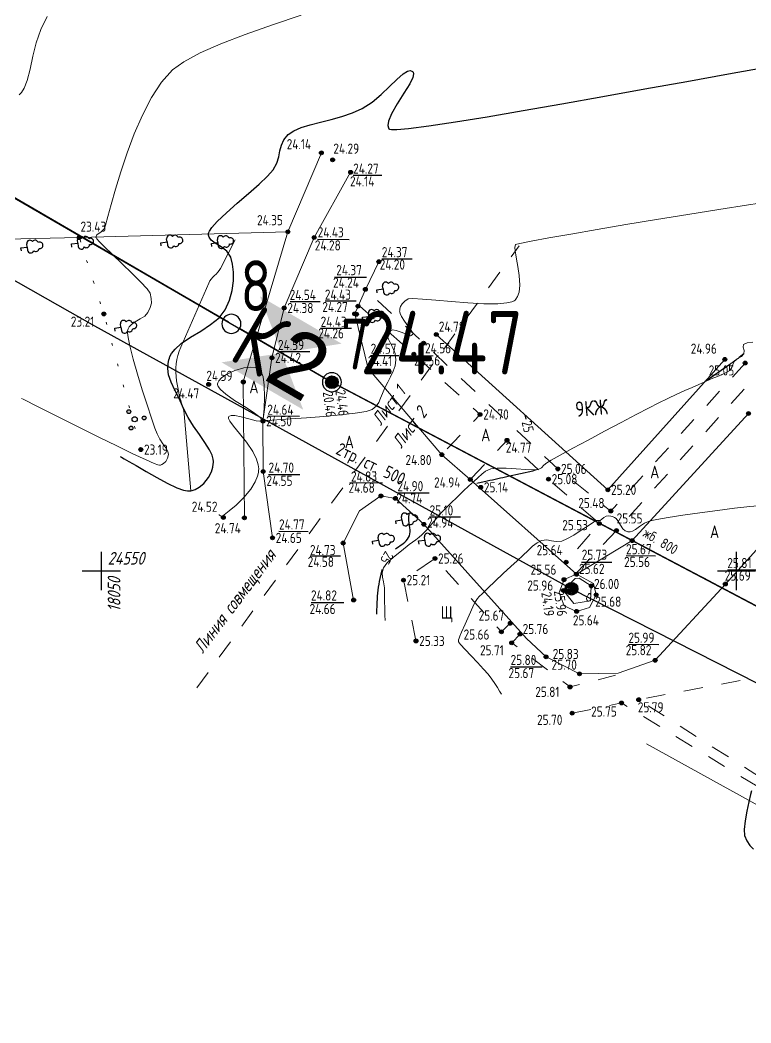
# Model space of a CAD drawing. Header units: metres. Extents: x -149473 to 83396, y -14167 to 104709.
# Drawn here: x -4734.26 to -4705.49, y 42575.93 to 42615.42 of the extents above; entities that cross this region are included whole.
import ezdxf
from ezdxf.enums import TextEntityAlignment as Align

# ---------------------------------------------------------------- set-up
doc = ezdxf.new("R2010")
doc.units = ezdxf.units.M
for name, pattern in [('g5_01_5x1_5', [1.5, 0.75, -0.75]), ('g5_366', [0.85, 0.1, -0.75]), ('осеваяX2', [4, 2.5, -0.5, 0.5, -0.5])]:
    doc.linetypes.add(name, pattern=pattern)
for name, color, linetype, transparency in [('02_Сетка', 7, 'Continuous', 0.6), ('03_Здания и строения', 7, 'Continuous', 0.6), ('06_Инженерно-технические сооружения', 7, 'Continuous', 0.6), ('10_Границы покрытий и угодий', 7, 'Continuous', 0.6), ('12_Рельеф', 7, 'Continuous', 0.6), ('13_Растительность', 7, 'Continuous', 0.6), ('14_Ограждения', 7, 'Continuous', 0.6), ('19_Горизонтали', 7, 'Continuous', 0.6), ('30_Канализация', 7, 'Continuous', 0.6), ('32_Теплосеть', 7, 'Continuous', 0.6), ('33_Газопровод', 7, 'Continuous', 0.6), ('37_Кабель низкого напряжения', 7, 'Continuous', 0.6), ('44_Крышки колодцев', 7, 'Continuous', 0.6), ('45_Номера колодцев', 7, 'Continuous', 0.6), ('61_Отметки высоты поверхности', 7, 'Continuous', 0.6)]:
    doc.layers.add(name, color=color, linetype=linetype, transparency=transparency)
for name, color, linetype in [('rastr', 7, 'Continuous'), ('Viewport2ForCustomObjects_0', 7, 'Continuous'), ('Сетка', 7, 'Continuous')]:
    doc.layers.add(name, color=color, linetype=linetype)
for name, color, linetype, lineweight in [('Сети_Горизонтали.Вспомогательные', 1, 'Continuous', 9), ('Сети_Горизонтали.Основные', 1, 'Continuous', 30), ('Сети_К2', 40, 'Continuous', 30), ('Сети_К2.Метки', 40, 'Continuous', 30), ('Сети_Трасса', 1, 'осеваяX2', 30)]:
    doc.layers.add(name, color=color, linetype=linetype, lineweight=lineweight)
doc.styles.add('CustomTextStyle120', font='GOST_0.TTF', dxfattribs={"height": 4})
doc.styles.add('CustomTextStyle122', font='GOST_0.TTF', dxfattribs={"height": 4})
doc.styles.add('CustomTextStyle136', font='GOST_0.TTF', dxfattribs={"height": 5})
doc.styles.add('CustomTextStyle137', font='arial.ttf', dxfattribs={"height": 5})
doc.styles.add('LIKE11', font='GOST_0.TTF')
doc.styles.add('LIKE14', font='GOST_0.TTF')
doc.styles.add('LIKE17', font='GOST_0.TTF')
doc.styles.add('LIKE32', font='GOST_0.TTF')
doc.styles.add('LIKE36', font='GOST_0.TTF')
doc.styles.add('Line_GUGK', font='GOST_0.TTF')
doc.styles.get("Standard").update_dxf_attribs({"font": 'GOST_0.TTF'})
doc.linetypes.add('g5_085a', pattern='A,0.001,[19,GUGK_2005.shx,S=1,R=180,X=0,Y=0],0.5,[18,GUGK_2005.shx,S=6,R=180,X=0,Y=0],0.5', length=1.001)
doc.linetypes.add('g5_119_3', pattern='A,4,-1,[31,GUGK_2005.shx,S=0.1,R=0,X=0,Y=0],4,[31,GUGK_2005.shx,S=0.1,R=180,X=0,Y=0],-1', length=10)
doc.linetypes.add('g5_121_g', pattern='A,4,-0.4,["Г",Line_GUGK,S=1,R=0,X=0,Y=-0.5],-1.2,12', length=17.6)
doc.linetypes.add('g5_122_kl', pattern='A,1,-1,1.5,-0.4,["Кл",Line_GUGK,S=1,R=0,X=0,Y=-0.5],-2.4,1.5,-1,4,-1,4,-1,3', length=21.8)
doc.linetypes.add('g5_122_t', pattern='A,1,-1,1.5,-0.4,["Т",Line_GUGK,S=1,R=0,X=0,Y=-0.5],-1.5,1.5,-1,4,-1,4,-1,3', length=20.9)
doc.linetypes.add('g5_474_1a', pattern='A,1,-0.25,[28,GUGK_2005.shx,S=1,R=0,X=0,Y=0],-0.25,1', length=2.5)

# ---------------------------------------------------------------- blocks, each defined once
blk = doc.blocks.new('g5_388_1')
at = {"color": 0}
blk.add_lwpolyline([(0, 0.497), (0.257, 0.497, 0.798042), (0.365, 0.973, 0.636328), (0.231, 1.405, 0.533064), (0, 1.75, 0.533064), (-0.231, 1.405, 0.636328), (-0.365, 0.973, 0.798042), (-0.257, 0.497)], format="xyb", dxfattribs=at)
for points in [[(0, 0.497), (-0.257, 0.497)], [(0.25, 0), (0, 0), (0, 0.497)]]:
    blk.add_lwpolyline(points, dxfattribs=at)
blk = doc.blocks.new('g5_117t')
h = blk.add_hatch(color=255)
h.paths.add_polyline_path([(-0.038, -0.038), (-0.461, -0.038, 0.367426), (-0.038, -0.461)])
h.paths.add_polyline_path([(0.037, -0.461, 0.367426), (0.461, -0.038), (0.037, -0.038)])
h.paths.add_polyline_path([(0.461, 0.037, 0.921954), (-0.461, 0.037)])
at = {"color": 0}
for points in [[(-0.5, 0), (0.5, 0)], [(0, -0.5), (0, 0)]]:
    blk.add_lwpolyline(points, dxfattribs=at)
blk.add_circle((0, 0), 0.5, dxfattribs=at)
blk = doc.blocks.new('g5_395_1')
h = blk.add_hatch(color=0)
h.paths.add_polyline_path([(-0.15, 0.75, 1), (0.15, 0.75, 1)])
h.paths.add_polyline_path([(-0.5, -0.375, 1), (-0.8, -0.375, 1)])
h.paths.add_polyline_path([(0.8, -0.375, 1), (0.5, -0.375, 1)])
at = {"color": 0}
for centre, radius in [((0, 0.75), 0.15), ((0, 0), 0.2), ((-0.65, -0.375), 0.15), ((0.65, -0.375), 0.15)]:
    blk.add_circle(centre, radius, dxfattribs=at)
blk = doc.blocks.new('g5_012')
at = {"color": 92}
for points in [[(0, -1.5), (0, 1.5)], [(-1.5, 0), (1.5, 0)]]:
    blk.add_lwpolyline(points, dxfattribs=at)
blk = doc.blocks.new('g5_330')
blk.add_hatch(color=0).paths.add_polyline_path([(0.15, 0, 1), (-0.15, 0, 1)])
at = {"color": 0}
blk.add_circle((0, 0), 0.15, dxfattribs=at)
blk = doc.blocks.new('g5_117kl')
h = blk.add_hatch(color=255)
h.paths.add_polyline_path([(0.418, 0.198, 0.633652), (-0.418, 0.198)])
h.paths.add_polyline_path([(-0.446, 0.122, 0.067116), (-0.463, 0, 0.067116), (-0.446, -0.122), (0.446, -0.122, 0.067116), (0.463, 0, 0.067116), (0.446, 0.122)])
h.paths.add_polyline_path([(-0.418, -0.198, 0.633652), (0.418, -0.198)])
at = {"color": 0}
for p, q in [((-0.474, 0.16), (0.474, 0.16)), ((-0.474, -0.16), (0.474, -0.16))]:
    blk.add_line(p, q, dxfattribs=at)
blk.add_circle((0, 0), 0.5, dxfattribs=at)
blk = doc.blocks.new('CustomObjectsInViewport2_0')
at = {"layer": 'Сети_Горизонтали.Вспомогательные', "color": 42, "flags": 128}
for points, elevation in [([(2635.553, 1593.748), (2635.734, 1593.939), (2635.96, 1594.298), (2636.195, 1594.895), (2636.426, 1595.789), (2636.641, 1596.796), (2636.898, 1597.858), (2637.256, 1598.917), (2637.774, 1599.918)], 23), ([(2635.744, 1569.848), (2635.876, 1569.784), (2636.185, 1569.632), (2636.744, 1569.355), (2637.642, 1568.906), (2638.946, 1568.253), (2640.372, 1567.539), (2641.832, 1566.811), (2643.241, 1566.116), (2644.511, 1565.501), (2645.557, 1565.01), (2646.174, 1564.74), (2646.48, 1564.623), (2646.598, 1564.593), (2646.63, 1564.592), (2646.684, 1564.607), (2646.788, 1564.648), (2646.931, 1564.736), (2647.093, 1564.896), (2647.238, 1565.148), (2647.306, 1565.435), (2647.256, 1565.684), (2647.096, 1565.96), (2646.871, 1566.273), (2646.629, 1566.635), (2646.413, 1567.055), (2646.245, 1567.51), (2645.971, 1568.306), (2645.626, 1569.345), (2645.248, 1570.531), (2644.871, 1571.766), (2644.533, 1572.952), (2644.268, 1573.992), (2644.133, 1574.654), (2644.09, 1575.017), (2644.092, 1575.185), (2644.104, 1575.244), (2644.135, 1575.332), (2644.22, 1575.489), (2644.392, 1575.686), (2644.681, 1575.896), (2645.079, 1576.115), (2645.445, 1576.338), (2645.701, 1576.622), (2645.877, 1577.011), (2645.966, 1577.368), (2645.963, 1577.73), (2645.864, 1578.131), (2645.624, 1578.475), (2645.114, 1579.024), (2644.428, 1579.707), (2643.659, 1580.448), (2642.899, 1581.177), (2642.241, 1581.819), (2641.851, 1582.221), (2641.669, 1582.433), (2641.612, 1582.524), (2641.605, 1582.552), (2641.611, 1582.607), (2641.652, 1582.7), (2641.772, 1582.812), (2641.991, 1582.952), (2642.261, 1583.205), (2642.363, 1583.502), (2642.545, 1584.168), (2642.805, 1585.136), (2643.143, 1586.338), (2643.559, 1587.709), (2644.051, 1589.181), (2644.618, 1590.688), (2645.261, 1592.163), (2645.977, 1593.539), (2646.766, 1594.749), (2647.628, 1595.726), (2648.513, 1596.368), (2649.809, 1597.056), (2651.448, 1597.777), (2653.364, 1598.521), (2655.492, 1599.276), (2657.764, 1600.031)], 23.5), ([(2651.277, 1560.69), (2651.292, 1560.681), (2651.335, 1560.651), (2651.416, 1560.599), (2651.522, 1560.571), (2651.697, 1560.687), (2652.101, 1560.995), (2652.643, 1561.461), (2653.235, 1562.047), (2653.786, 1562.718), (2654.137, 1563.291), (2654.319, 1563.731), (2654.39, 1564.024), (2654.409, 1564.169), (2654.414, 1564.316), (2654.386, 1564.613), (2654.255, 1565.067), (2653.955, 1565.674), (2653.452, 1566.411), (2652.906, 1567.09), (2652.422, 1567.675), (2652.151, 1568.052), (2652.051, 1568.269), (2652.046, 1568.378), (2652.064, 1568.422), (2652.109, 1568.469), (2652.244, 1568.523), (2652.538, 1568.521), (2653.045, 1568.411), (2653.732, 1568.209), (2654.215, 1568.09), (2654.478, 1568.074), (2654.586, 1568.116), (2654.615, 1568.157), (2654.62, 1568.195), (2654.577, 1568.287), (2654.395, 1568.466), (2653.982, 1568.766), (2653.287, 1569.211), (2652.522, 1569.696), (2651.822, 1570.184), (2651.402, 1570.55), (2651.214, 1570.796), (2651.165, 1570.942), (2651.167, 1571.009), (2651.188, 1571.084), (2651.269, 1571.238), (2651.481, 1571.467), (2651.895, 1571.758), (2652.549, 1572.064), (2653.257, 1572.265), (2653.793, 1572.321), (2654.143, 1572.286), (2654.338, 1572.222), (2654.421, 1572.176), (2654.496, 1572.115), (2654.622, 1571.94), (2654.758, 1571.561), (2654.858, 1570.903), (2654.885, 1569.965), (2654.846, 1569.069), (2654.8, 1568.504), (2654.773, 1568.231), (2654.763, 1568.142), (2654.762, 1568.129), (2654.772, 1568.125), (2654.814, 1568.116), (2654.846, 1568.111), (2655.119, 1568.126), (2655.848, 1568.17), (2656.91, 1568.239), (2658.181, 1568.329), (2659.538, 1568.436), (2660.858, 1568.558), (2662.015, 1568.69), (2662.888, 1568.829), (2663.352, 1568.97), (2663.67, 1569.236), (2663.872, 1569.531), (2664.014, 1569.864), (2664.15, 1570.246), (2664.336, 1570.687), (2664.572, 1571.14), (2664.805, 1571.567), (2665.008, 1571.989), (2665.153, 1572.426), (2665.215, 1572.898), (2665.149, 1573.39), (2664.979, 1573.851), (2664.777, 1574.255), (2664.639, 1574.518), (2664.573, 1574.671), (2664.557, 1574.749), (2664.558, 1574.78), (2664.568, 1574.827), (2664.594, 1574.914), (2664.651, 1575.032), (2664.76, 1575.159), (2664.948, 1575.259), (2665.25, 1575.208), (2665.711, 1575.038), (2666.146, 1574.859), (2666.373, 1574.783), (2666.501, 1574.853), (2666.575, 1574.965), (2666.468, 1575.135), (2666.202, 1575.492), (2665.884, 1575.94), (2665.663, 1576.299), (2665.553, 1576.538), (2665.518, 1576.671), (2665.514, 1576.727), (2665.519, 1576.791), (2665.537, 1576.915), (2665.59, 1577.087), (2665.705, 1577.291), (2665.914, 1577.509), (2666.191, 1577.686), (2666.561, 1577.713), (2667.324, 1577.669), (2668.373, 1577.582), (2669.599, 1577.476), (2670.893, 1577.379), (2672.148, 1577.316), (2673.255, 1577.313), (2673.962, 1577.372), (2674.351, 1577.46), (2674.531, 1577.544), (2674.594, 1577.593), (2674.669, 1577.677), (2674.791, 1577.873), (2674.91, 1578.23), (2674.969, 1578.785), (2674.929, 1579.534), (2674.822, 1580.248), (2674.711, 1580.823), (2674.66, 1581.158), (2674.617, 1581.483), (2674.571, 1581.747), (2674.645, 1581.97), (2674.985, 1582.06), (2675.879, 1582.239), (2677.245, 1582.491), (2678.997, 1582.802), (2681.053, 1583.157), (2683.329, 1583.543), (2685.742, 1583.943), (2688.209, 1584.344), (2690.645, 1584.731), (2692.967, 1585.09), (2695.092, 1585.406)], 24.5), ([(2693.315, 1574.287), (2692.866, 1574.222), (2692.593, 1574.108), (2692.554, 1573.893), (2692.623, 1573.639), (2692.606, 1573.373), (2692.413, 1573.165), (2692.142, 1573.006), (2691.88, 1572.792), (2691.735, 1572.534), (2691.657, 1572.298), (2691.496, 1572.065), (2691.279, 1571.919), (2690.947, 1571.76), (2690.528, 1571.584), (2690.048, 1571.387), (2689.533, 1571.162), (2689.069, 1570.953), (2688.55, 1570.725), (2687.971, 1570.469), (2687.332, 1570.181), (2686.628, 1569.853), (2685.859, 1569.479), (2685.146, 1569.116), (2684.143, 1568.591), (2682.945, 1567.957), (2681.651, 1567.267), (2680.356, 1566.572), (2679.156, 1565.925), (2678.15, 1565.378), (2677.432, 1564.983), (2677.1, 1564.793), (2676.856, 1564.587), (2676.676, 1564.401), (2676.417, 1564.257), (2676.07, 1564.235), (2675.453, 1564.265), (2674.687, 1564.318), (2673.892, 1564.361), (2673.189, 1564.365), (2672.7, 1564.3), (2672.277, 1564.116), (2671.972, 1563.891), (2671.687, 1563.616), (2671.324, 1563.281), (2670.971, 1562.969), (2670.524, 1562.555), (2670.031, 1562.086), (2669.54, 1561.608), (2669.1, 1561.17), (2668.759, 1560.817), (2668.375, 1560.383), (2668.049, 1559.987), (2667.786, 1559.657), (2667.587, 1559.425), (2667.402, 1559.243), (2667.247, 1559.108), (2667.051, 1558.938), (2666.776, 1558.725), (2666.269, 1558.344), (2665.646, 1557.863), (2665.022, 1557.353), (2664.513, 1556.881), (2664.235, 1556.516), (2664.138, 1556.126), (2664.169, 1555.777), (2664.251, 1555.405), (2664.307, 1554.946), (2664.32, 1554.464), (2664.332, 1553.899), (2664.343, 1553.316), (2664.352, 1552.781), (2664.36, 1552.358)], 25), ([(2693.99, 1561.436), (2693.072, 1561.348), (2691.885, 1561.212), (2690.54, 1561.042), (2689.144, 1560.854), (2687.808, 1560.663), (2686.64, 1560.483), (2685.749, 1560.331), (2685.245, 1560.22), (2684.792, 1560.024), (2684.408, 1559.776), (2684.075, 1559.54), (2683.832, 1559.4), (2683.658, 1559.345), (2683.542, 1559.338), (2683.485, 1559.346), (2683.414, 1559.366), (2683.279, 1559.436), (2683.095, 1559.598), (2682.887, 1559.874), (2682.69, 1560.209), (2682.566, 1560.397), (2682.428, 1560.49), (2682.272, 1560.547), (2682.126, 1560.585), (2681.958, 1560.606), (2681.768, 1560.581), (2681.582, 1560.478), (2681.427, 1560.339), (2681.292, 1560.245), (2681.13, 1560.237), (2680.966, 1560.232), (2680.766, 1560.11), (2680.354, 1559.832), (2679.813, 1559.47), (2679.229, 1559.098), (2678.687, 1558.787), (2678.27, 1558.61), (2677.835, 1558.576), (2677.468, 1558.65), (2677.106, 1558.716), (2676.688, 1558.658), (2676.329, 1558.481), (2675.981, 1558.219), (2675.62, 1557.885), (2675.222, 1557.498), (2674.763, 1557.072), (2674.265, 1556.622), (2673.658, 1556.057), (2673.023, 1555.458), (2672.443, 1554.904), (2672, 1554.474), (2671.778, 1554.248), (2671.643, 1554.089), (2671.545, 1553.954), (2671.438, 1553.775), (2671.272, 1553.432), (2670.984, 1552.799), (2670.661, 1552.074), (2670.389, 1551.45), (2670.255, 1551.124), (2670.192, 1550.966), (2670.148, 1550.836), (2670.157, 1550.689), (2670.308, 1550.486), (2670.662, 1550.096), (2671.138, 1549.592), (2671.652, 1549.047), (2672.124, 1548.535), (2672.472, 1548.13), (2672.758, 1547.749), (2673, 1547.398), (2673.205, 1547.081), (2673.381, 1546.804), (2673.532, 1546.572)], 25.5)]:
    blk.add_lwpolyline(points, dxfattribs=dict(at, elevation=elevation))
at = {"layer": 'Сети_Горизонтали.Основные', "color": 40, "flags": 128}
for points, elevation in [([(2643.51, 1565.269), (2643.607, 1565.221), (2643.822, 1565.107), (2644.195, 1564.899), (2644.765, 1564.567), (2645.56, 1564.099), (2646.395, 1563.62), (2647.217, 1563.179), (2647.973, 1562.826), (2648.495, 1562.64), (2648.82, 1562.574), (2648.999, 1562.57), (2649.076, 1562.582), (2649.19, 1562.612), (2649.412, 1562.691), (2649.724, 1562.858), (2650.094, 1563.156), (2650.469, 1563.632), (2650.688, 1564.074), (2650.798, 1564.431), (2650.844, 1564.677), (2650.858, 1564.802), (2650.861, 1564.893), (2650.842, 1565.082), (2650.756, 1565.382), (2650.552, 1565.812), (2650.187, 1566.391), (2649.75, 1567.013), (2649.29, 1567.67), (2648.858, 1568.357), (2648.506, 1569.068), (2648.152, 1569.844), (2647.81, 1570.516), (2647.52, 1571.129), (2647.325, 1571.724), (2647.266, 1572.217), (2647.291, 1572.611), (2647.346, 1572.891), (2647.386, 1573.036), (2647.431, 1573.161), (2647.557, 1573.402), (2647.828, 1573.742), (2648.311, 1574.167), (2649.049, 1574.667), (2649.853, 1575.157), (2650.634, 1575.663), (2651.305, 1576.21), (2651.777, 1576.822), (2652.111, 1577.592), (2652.322, 1578.361), (2652.425, 1579.106), (2652.433, 1579.805), (2652.361, 1580.434), (2652.223, 1580.971), (2651.912, 1581.455), (2651.457, 1581.801), (2650.982, 1582.088), (2650.67, 1582.327), (2650.516, 1582.54), (2650.467, 1582.707), (2650.461, 1582.8), (2650.469, 1582.865), (2650.532, 1583.019), (2650.73, 1583.307), (2651.156, 1583.777), (2651.88, 1584.468), (2652.732, 1585.224), (2653.618, 1585.994), (2654.445, 1586.726), (2655.121, 1587.367), (2655.553, 1587.865), (2655.836, 1588.392), (2655.992, 1588.886), (2656.09, 1589.352), (2656.202, 1589.797), (2656.397, 1590.227), (2656.746, 1590.65), (2657.176, 1590.938), (2657.765, 1591.182), (2658.477, 1591.4), (2659.273, 1591.608), (2660.117, 1591.824), (2660.97, 1592.065), (2661.797, 1592.348), (2662.558, 1592.691), (2663.347, 1593.195), (2664.07, 1593.794), (2664.724, 1594.413), (2665.302, 1594.978), (2665.798, 1595.413), (2666.133, 1595.619), (2666.346, 1595.664), (2666.469, 1595.634), (2666.525, 1595.599), (2666.57, 1595.55), (2666.608, 1595.417), (2666.554, 1595.135), (2666.316, 1594.637), (2665.85, 1593.881), (2665.321, 1593.061), (2664.859, 1592.263), (2664.629, 1591.699), (2664.581, 1591.35), (2664.625, 1591.163), (2664.673, 1591.086), (2664.709, 1591.061), (2664.863, 1591.03), (2665.29, 1591.029), (2666.198, 1591.105), (2667.823, 1591.313), (2669.92, 1591.63), (2672.413, 1592.037), (2675.225, 1592.518), (2678.28, 1593.055), (2681.501, 1593.63), (2684.811, 1594.225), (2688.134, 1594.822), (2691.392, 1595.405), (2694.509, 1595.955)], 24), ([(2693.203, 1538.96), (2693.124, 1538.67), (2692.994, 1538.097), (2692.847, 1537.365), (2692.72, 1536.598), (2692.646, 1535.917), (2692.663, 1535.448), (2692.837, 1535.009), (2693.094, 1534.652), (2693.361, 1534.361)], 26)]:
    blk.add_lwpolyline(points, dxfattribs=dict(at, elevation=elevation))
at = {"layer": 'Сети_К2'}
for p, q in [((2651.614, 1576.106), (2566.438, 1625.576)), ((2659.529, 1571.508), (2652.911, 1575.353)), ((2737.345, 1530.417), (2660.841, 1570.782))]:
    blk.add_line(p, q, dxfattribs=at)
at = {"layer": 'Сети_К2', "linetype": 'Continuous'}
for centre, start, end in [((2652.262, 1575.729), 0, 180), ((2652.262, 1575.729), 180, 0), ((2660.178, 1571.132), 0, 180), ((2660.178, 1571.132), 180, 0)]:
    blk.add_arc(centre, 0.75, start, end, dxfattribs=at)
at = {"layer": 'Сети_К2.Метки', "color": 7, "linetype": 'Continuous', "true_color": 0xffffff}
blk.add_solid([(2654.516, 1577.901, 20.892), (2660.947, 1574.166, 20.892), (2657.924, 1568.96, 20.892), (2651.492, 1572.695, 20.892)], dxfattribs=at)
at = {"layer": 'Сети_Трасса', "ltscale": 5, "flags": 128}
blk.add_lwpolyline([(3045.266, 1304.235), (3024.481, 1321.008), (2949.954, 1381.6), (2816.617, 1488.592), (2738.008, 1530.067), (2660.178, 1571.132), (2652.262, 1575.729), (2565.789, 1625.953)], dxfattribs=at)
at = {"layer": 'Сети_К2.Метки', "linetype": 'Continuous'}
for s, style, p in [('8', 'CustomTextStyle122', (2652.976, 1576.729, 24.15)), ('7', 'CustomTextStyle120', (2660.889, 1572.132, 24.438))]:
    blk.add_text(s, height=4, dxfattribs=dict(at, style=style)).set_placement(p)
for s, style, p in [('К', 'CustomTextStyle136', (2651.895, 1573.04, 20.892)), ('2', 'CustomTextStyle137', (2654.674, 1571.425, 20.892))]:
    blk.add_text(s, height=5, rotation=329.8519, dxfattribs=dict(at, style=style)).set_placement(p)

msp = doc.modelspace()

# ---------------------------------------------------------------- linework, layer by layer
at = {"layer": '03_Здания и строения', "color": 7, "linetype": 'Continuous', "lineweight": 20, "flags": 128}
msp.add_lwpolyline([(-4706.512, 42602.057), (-4711.117, 42596.921), (-4717.873, 42603.039)], dxfattribs=at)
at = {"layer": '06_Инженерно-технические сооружения', "color": 7, "linetype": 'Continuous', "lineweight": 20, "flags": 128}
msp.add_lwpolyline([(-4712.412, 42593.425), (-4712.242, 42593.436), (-4711.772, 42593.137), (-4711.808, 42592.549), (-4712.461, 42592.439), (-4712.871, 42592.954), (-4712.412, 42593.425)], dxfattribs=at)
at = {"layer": '10_Границы покрытий и угодий', "color": 7, "linetype": 'Continuous', "lineweight": 20, "flags": 128}
for points in [[(-4721.245, 42609.423), (-4722.68, 42606.856), (-4723.861, 42604.08), (-4724.342, 42602.118), (-4724.694, 42599.624), (-4724.685, 42597.645), (-4724.318, 42595.028)], [(-4720.132, 42605.901), (-4720.662, 42604.814), (-4720.952, 42604.153), (-4721.085, 42603.849), (-4720.559, 42601.703), (-4717.652, 42598.303), (-4716.533, 42597.325), (-4712.359, 42593.596), (-4710.164, 42594.921), (-4705.581, 42599.927)], [(-4721.126, 42592.582), (-4721.536, 42594.825), (-4720.897, 42596.094), (-4720.052, 42596.679), (-4719.483, 42596.583), (-4718.361, 42595.564), (-4714.317, 42591.061), (-4713.553, 42590.347), (-4712.237, 42589.674), (-4710.716, 42589.7), (-4709.257, 42590.21), (-4706.493, 42593.21), (-4702.821, 42597.262), (-4702.288, 42597.534)], [(-4712.359, 42593.596), (-4711.69, 42593.238), (-4711.579, 42592.789), (-4711.84, 42592.286), (-4712.348, 42592.136), (-4712.845, 42592.359), (-4713.034, 42592.873), (-4712.845, 42593.386), (-4712.359, 42593.596)]]:
    msp.add_lwpolyline(points, dxfattribs=at)
at = {"layer": '10_Границы покрытий и угодий', "color": 7, "linetype": 'g5_366', "lineweight": 20, "flags": 128}
msp.add_lwpolyline([(-4729.504, 42598.504), (-4730.958, 42603.846), (-4731.924, 42606.85)], dxfattribs=at)
at = {"layer": '10_Границы покрытий и угодий', "color": 7, "linetype": 'g5_01_5x1_5', "lineweight": 20, "flags": 128}
for points in [[(-4705.713, 42601.913), (-4710.999, 42596.085), (-4713.086, 42597.744), (-4718.372, 42602.694), (-4720.598, 42604.769)], [(-4720.883, 42604.152), (-4718.754, 42602.261), (-4716.149, 42599.887), (-4717.6, 42598.373)], [(-4712.33, 42593.678), (-4710.776, 42595.322), (-4705.028, 42601.689)], [(-4716.492, 42597.377), (-4715.089, 42598.871), (-4713.457, 42597.341), (-4711.456, 42595.593), (-4712.761, 42594.075)], [(-4714.961, 42591.666), (-4715.309, 42591.329), (-4717.926, 42594.217), (-4719.166, 42593.366), (-4718.671, 42590.97)], [(-4714.574, 42591.243), (-4714.905, 42590.895), (-4712.609, 42589.159), (-4710.822, 42589.623)], [(-4703.848, 42584.786), (-4709.904, 42588.658), (-4704.844, 42589.616), (-4703.848, 42584.786)], [(-4712.526, 42588.125), (-4710.584, 42588.529), (-4703.752, 42584.329)]]:
    msp.add_lwpolyline(points, dxfattribs=at)
at = {"layer": '12_Рельеф', "color": 7, "linetype": 'g5_085a', "lineweight": 20, "flags": 128}
msp.add_lwpolyline([(-4723.714, 42607.08), (-4725.468, 42601.167), (-4725.427, 42595.818)], dxfattribs=at)
at = {"layer": '14_Ограждения', "color": 7, "linetype": 'g5_474_1a', "lineweight": 20, "flags": 128}
for points in [[(-4740.376, 42613.515), (-4739.957, 42606.678), (-4731.924, 42606.85), (-4723.714, 42607.08), (-4722.394, 42610.191)], [(-4725.427, 42595.818), (-4725.468, 42601.167), (-4723.714, 42607.08)]]:
    msp.add_lwpolyline(points, dxfattribs=at)
at = {"layer": '19_Горизонтали', "color": 32, "linetype": 'Continuous', "lineweight": 20, "elevation": 12, "flags": 128}
msp.add_lwpolyline([(-4725.793, 42606.764), (-4726.368, 42605.641, -0.10305), (-4726.601, 42605.353), (-4726.601, 42605.353, 0.118204), (-4726.823, 42605.06), (-4727.933, 42602.531, 0.147526), (-4728.092, 42601.217), (-4728.011, 42600.751, 0.047808), (-4727.896, 42600.331), (-4727.896, 42600.331, -0.069041), (-4727.799, 42599.909), (-4727.533, 42596.883)], format="xyb", dxfattribs=at)
at = {"layer": '19_Горизонтали', "color": 32, "linetype": 'Continuous', "lineweight": 30, "elevation": 12.5, "flags": 128}
for points in [[(-4705.768, 42602.279), (-4705.949, 42602.133, -0.016971), (-4706.322, 42601.856), (-4707.305, 42601.173)], [(-4716.278, 42597.188), (-4715.866, 42597.276, 0.002376), (-4715.042, 42597.457), (-4714.074, 42597.673, 0.038472), (-4713.933, 42597.716, 0.038472)], [(-4719.473, 42594.598), (-4719.175, 42594.812, 0.103), (-4718.962, 42595.045), (-4718.962, 42595.045, 0.176923), (-4718.906, 42595.343), (-4718.92, 42595.428, -0.045669), (-4718.947, 42595.807), (-4718.944, 42595.998)], [(-4720.211, 42592.03), (-4720.194, 42592.5, -0.041878), (-4720.08, 42593.431), (-4720.009, 42593.773, -0.001248), (-4720.007, 42593.78, -0.001248)]]:
    msp.add_lwpolyline(points, format="xyb", dxfattribs=at)
for points in [[(-4714.337, 42599.707), (-4714.374, 42599.871)], [(-4718.073, 42595.233), (-4718.017, 42595.181)]]:
    msp.add_lwpolyline(points, dxfattribs=at)
msp.add_lwpolyline([(-4713.569, 42598.052), (-4713.569, 42598.052)], close=True, dxfattribs=at)
at = {"layer": '19_Горизонтали', "color": 32, "linetype": 'Continuous', "lineweight": 20, "elevation": 13, "flags": 128}
msp.add_lwpolyline([(-4711.939, 42592.714, 0.224902), (-4711.952, 42592.592), (-4711.949, 42592.584, 0.335322), (-4711.87, 42592.532), (-4711.87, 42592.532, 0.376193), (-4711.808, 42592.595), (-4711.794, 42592.789, 0.786118), (-4711.878, 42592.815)], format="xyb", close=True, dxfattribs=at)
at = {"layer": '30_Канализация', "color": 42, "linetype": 'g5_122_kl', "lineweight": 30, "flags": 128}
msp.add_lwpolyline([(-4765.468, 42700.816), (-4769.176, 42628.569), (-4721.982, 42601.158), (-4643.763, 42559.888), (-4577.094, 42506.392), (-4539.83, 42476.096), (-4529.438, 42467.71), (-4503.813, 42475.716), (-4460.379, 42527.88), (-4434.118, 42524.323), (-4423.121, 42522.263), (-4413.186, 42519.778)], dxfattribs=at)
at = {"layer": '32_Теплосеть', "color": 5, "linetype": 'g5_122_t', "lineweight": 30, "flags": 128}
msp.add_lwpolyline([(-4760.267, 42621.425), (-4759.682, 42619.667), (-4750.15, 42614.054), (-4731.332, 42603.375), (-4712.55, 42593.027), (-4702.768, 42588.054), (-4680.739, 42576.618), (-4667.084, 42569.58), (-4659.119, 42565.181), (-4653.312, 42562.592), (-4652.022, 42564.37)], dxfattribs=at)
at = {"layer": '33_Газопровод', "color": 132, "linetype": 'g5_121_g', "lineweight": 30, "flags": 128}
msp.add_lwpolyline([(-4711.117, 42596.921), (-4706.512, 42602.057)], dxfattribs=at)
at = {"layer": '37_Кабель низкого напряжения', "color": 1, "linetype": 'g5_119_3', "lineweight": 20, "flags": 128}
msp.add_lwpolyline([(-4679.348, 42568.828), (-4681.328, 42571.39), (-4691.743, 42577.473), (-4702.925, 42583.233), (-4709.602, 42586.921)], dxfattribs=at)
at = {"layer": '61_Отметки высоты поверхности', "flags": 128}
for points in [[(-4721.147, 42609.305), (-4720.017, 42609.303)], [(-4722.546, 42606.791), (-4721.302, 42606.783)], [(-4720.016, 42606.021), (-4718.823, 42606.021)], [(-4721.88, 42605.289), (-4720.624, 42605.295)], [(-4722.253, 42604.366), (-4721.031, 42604.36)], [(-4723.629, 42604.33), (-4722.437, 42604.335)], [(-4722.436, 42603.292), (-4721.214, 42603.292)], [(-4724.113, 42602.363), (-4722.851, 42602.364)], [(-4720.467, 42602.215), (-4719.351, 42602.215)], [(-4724.501, 42599.829), (-4723.262, 42599.824)], [(-4724.481, 42597.519), (-4723.239, 42597.522)], [(-4721.273, 42597.206), (-4719.995, 42597.198)], [(-4719.367, 42596.804), (-4718.158, 42596.799)], [(-4718.146, 42595.852), (-4716.922, 42595.857)], [(-4724.072, 42595.292), (-4722.91, 42595.283)], [(-4722.843, 42594.323), (-4721.648, 42594.316)], [(-4712.158, 42594.073), (-4710.965, 42594.078)], [(-4710.401, 42594.329), (-4709.241, 42594.325)], [(-4706.41, 42593.769), (-4705.251, 42593.772)], [(-4722.804, 42592.489), (-4721.509, 42592.489)], [(-4710.312, 42590.839), (-4709.116, 42590.836)], [(-4714.948, 42589.949), (-4713.711, 42589.949)]]:
    msp.add_lwpolyline(points, dxfattribs=at)
at = {"layer": 'rastr', "color": 5, "linetype": 'g5_01_5x1_5', "lineweight": 20, "flags": 128}
msp.add_lwpolyline([(-4727.3, 42589.122), (-4714.612, 42606.527)], dxfattribs=at)

# ---------------------------------------------------------------- block references
at = {"layer": '02_Сетка', "color": 92, "linetype": 'Continuous', "lineweight": 15, "ltscale": 0.5, "xscale": 0.5, "yscale": 0.5, "zscale": 0.5}
for p in [(-4731.056, 42593.725), (-4706.056, 42593.725)]:
    msp.add_blockref('g5_012', p, dxfattribs=at)
at = {"layer": '13_Растительность', "color": 92, "linetype": 'Continuous', "lineweight": 20, "xscale": 0.4999999999999999, "yscale": 0.4999999999999999, "zscale": 0.4999999999999999, "rotation": 277.5631784342272}
for name, p in [('g5_388_1', (-4734.222, 42606.448, 11.578)), ('g5_388_1', (-4732.231, 42606.6, 11.664)), ('g5_388_1', (-4728.716, 42606.647, 11.805)), ('g5_388_1', (-4726.718, 42606.623, 11.921)), ('g5_388_1', (-4720.216, 42604.797, 12.182)), ('g5_388_1', (-4720.776, 42603.717, 12.197)), ('g5_388_1', (-4730.532, 42603.29, 11.604)), ('g5_395_1', (-4729.745, 42599.7, 11.634)), ('g5_388_1', (-4719.471, 42595.706, 12.454)), ('g5_388_1', (-4720.387, 42594.9, 12.431)), ('g5_388_1', (-4718.568, 42594.908, 12.524))]:
    msp.add_blockref(name, p, dxfattribs=at)
at = {"layer": '44_Крышки колодцев', "color": 7, "linetype": 'Continuous', "lineweight": 20}
for name, p, xscale, yscale, zscale, rotation in [('g5_117kl', (-4721.982, 42601.158, 12.23), 0.5, 0.5, 0.5, 326.3099380122847), ('g5_117t', (-4712.55, 42593.027, 12.977), 0.4999999999999999, 0.4999999999999999, 0.4999999999999999, 277.5631784342272)]:
    msp.add_blockref(name, p, dxfattribs=dict(at, xscale=xscale, yscale=yscale, zscale=zscale, rotation=rotation))
at = {"layer": '61_Отметки высоты поверхности', "color": 7, "linetype": 'Continuous', "lineweight": 20, "xscale": 0.5, "yscale": 0.5, "zscale": 0.5}
for p in [(-4722.394, 42610.191, 12.072), (-4721.952, 42609.915, 12.146), (-4721.245, 42609.423, 12.069), (-4723.714, 42607.08, 12.177), (-4731.924, 42606.85, 11.713), (-4722.68, 42606.856, 12.139), (-4720.132, 42605.901, 12.101), (-4720.662, 42604.814, 12.117), (-4723.861, 42604.08, 12.191), (-4720.952, 42604.153, 12.133), (-4730.958, 42603.846, 11.607), (-4721.085, 42603.849, 12.131), (-4721.012, 42603.831, 12.216), (-4718.372, 42602.694, 12.279), (-4717.873, 42603.039, 12.392), (-4724.342, 42602.118, 12.213), (-4718.754, 42602.261, 12.278), (-4706.512, 42602.057, 12.479), (-4705.713, 42601.913, 12.523), (-4720.559, 42601.703, 12.206), (-4725.468, 42601.167, 12.294), (-4726.835, 42601.073, 12.235), (-4705.581, 42599.927, 12.582), (-4724.694, 42599.624, 12.251), (-4716.149, 42599.887, 12.35), (-4715.089, 42598.871, 12.386), (-4729.504, 42598.504, 11.597), (-4717.652, 42598.303, 12.401), (-4724.685, 42597.645, 12.275), (-4713.086, 42597.744, 12.531), (-4716.533, 42597.325, 12.469), (-4713.457, 42597.341, 12.537), (-4716.124, 42597.021, 12.572), (-4711.117, 42596.921, 12.601), (-4720.052, 42596.679, 12.342), (-4719.483, 42596.583, 12.371), (-4710.999, 42596.085, 12.739), (-4726.254, 42595.832, 12.261), (-4725.427, 42595.818, 12.367), (-4711.456, 42595.593, 12.765), (-4718.361, 42595.564, 12.469), (-4710.776, 42595.322, 12.776), (-4724.318, 42595.028, 12.323), (-4721.536, 42594.825, 12.29), (-4710.164, 42594.921, 12.781), (-4717.926, 42594.217, 12.63), (-4712.761, 42594.075, 12.822), (-4719.166, 42593.366, 12.604), (-4712.845, 42593.386, 12.778), (-4712.359, 42593.596, 12.811), (-4706.493, 42593.21, 12.847), (-4712.871, 42592.954, 12.98), (-4711.772, 42593.137, 12.998), (-4721.126, 42592.582, 12.332), (-4711.579, 42592.789, 12.838), (-4712.348, 42592.136, 12.818), (-4714.961, 42591.666, 12.834), (-4715.309, 42591.329, 12.829), (-4714.574, 42591.243, 12.881), (-4718.671, 42590.97, 12.666), (-4714.905, 42590.895, 12.854), (-4713.553, 42590.347, 12.835), (-4709.257, 42590.21, 12.911), (-4712.237, 42589.674, 12.852), (-4712.609, 42589.159, 12.905), (-4710.584, 42588.529, 12.877), (-4709.904, 42588.658, 12.894), (-4712.526, 42588.125, 12.848)]:
    msp.add_blockref('g5_330', p, dxfattribs=at)
at = {"layer": 'Viewport2ForCustomObjects_0', "xscale": 0.5, "yscale": 0.5, "zscale": 0.5}
msp.add_blockref('CustomObjectsInViewport2_0', (-6052.071, 41815.592), dxfattribs=at)

# ---------------------------------------------------------------- texts
at = {"color": 6, "linetype": 'ByBlock', "lineweight": 60, "insert": (-4720.861, 42603.964), "char_height": 2.5, "attachment_point": 1}
msp.add_mtext_dynamic_manual_height_columns('24.47', width=1.54304, gutter_width=6.25, heights=[0], dxfattribs=at)
at = {"layer": '03_Здания и строения', "color": 7, "linetype": 'Continuous', "lineweight": 15, "style": 'LIKE14'}
msp.add_text('9КЖ', height=0.6, rotation=5, dxfattribs=at).set_placement((-4712.373, 42599.787))
at = {"layer": '10_Границы покрытий и угодий', "color": 7, "linetype": 'Continuous', "lineweight": 15, "style": 'LIKE11'}
for s, p in [('А', (-4725.232, 42600.721)), ('А', (-4716.107, 42598.83)), ('А', (-4721.477, 42598.553)), ('А', (-4709.455, 42597.375)), ('А', (-4707.099, 42595.019)), ('Щ', (-4717.701, 42591.842))]:
    msp.add_text(s, height=0.5, dxfattribs=at).set_placement(p)
at = {"layer": '19_Горизонтали', "color": 32, "linetype": 'Continuous', "lineweight": 15, "style": 'LIKE36'}
for rotation, p in [(282.7377, (-4714.515, 42599.587)), (239.109, (-4719.87, 42594.539))]:
    msp.add_text('25', height=0.4, rotation=rotation, dxfattribs=at).set_placement(p)
at = {"layer": '30_Канализация', "color": 42, "linetype": 'Continuous', "lineweight": 20, "style": 'LIKE11'}
msp.add_text('жб. 800', height=0.4, rotation=329.138, dxfattribs=at).set_placement((-4709.772, 42595.103, 6.082))
at = {"layer": '32_Теплосеть', "color": 5, "linetype": 'Continuous', "lineweight": 15, "style": 'LIKE32'}
msp.add_text('2тр. ст. 500', height=0.5, rotation=334.2139, dxfattribs=at).set_placement((-4721.866, 42598.351))
at = {"layer": '45_Номера колодцев', "color": 7, "linetype": 'Continuous', "lineweight": 15, "ltscale": 0.5, "style": 'LIKE17'}
for s, p in [('24.46', (-4721.848, 42600.83)), ('20.46', (-4722.343, 42600.764)), ('25.96', (-4713.244, 42592.935)), ('24.19', (-4713.74, 42592.869))]:
    msp.add_text(s, height=0.4, rotation=277.5632, dxfattribs=at).set_placement(p)
at = {"layer": '61_Отметки высоты поверхности', "color": 7, "linetype": 'Continuous', "lineweight": 15, "ltscale": 0.5, "style": 'LIKE17'}
for s, p in [('24.14', (-4723.76, 42610.33)), ('24.29', (-4721.924, 42610.153)), ('24.27', (-4721.144, 42609.367)), ('24.14', (-4721.27, 42608.867)), ('24.35', (-4724.929, 42607.338)), ('23.43', (-4731.877, 42607.082)), ('24.43', (-4722.541, 42606.86)), ('24.28', (-4722.653, 42606.344)), ('24.37', (-4720.016, 42606.079)), ('24.20', (-4720.102, 42605.591)), ('24.37', (-4721.811, 42605.37)), ('24.24', (-4721.937, 42604.882)), ('24.54', (-4723.646, 42604.395)), ('24.43', (-4722.259, 42604.406)), ('24.38', (-4723.736, 42603.88)), ('24.27', (-4722.359, 42603.919)), ('23.21', (-4732.258, 42603.342)), ('24.43', (-4722.426, 42603.337)), ('24.26', (-4722.519, 42602.882)), ('24.78', (-4717.772, 42603.145)), ('24.59', (-4724.104, 42602.424)), ('24.57', (-4720.458, 42602.275)), ('24.56', (-4718.316, 42602.296)), ('24.96', (-4707.856, 42602.279)), ('24.42', (-4724.217, 42601.918)), ('24.41', (-4720.566, 42601.794)), ('24.56', (-4718.744, 42601.814)), ('24.59', (-4726.924, 42601.209)), ('25.05', (-4707.149, 42601.422)), ('24.47', (-4728.229, 42600.519)), ('24.64', (-4724.526, 42599.875)), ('24.70', (-4716.024, 42599.687)), ('24.50', (-4724.569, 42599.424)), ('23.19', (-4729.379, 42598.304)), ('24.77', (-4715.136, 42598.383)), ('24.80', (-4719.084, 42597.894)), ('24.70', (-4724.476, 42597.596)), ('24.83', (-4721.231, 42597.244)), ('25.06', (-4712.961, 42597.544)), ('24.55', (-4724.557, 42597.077)), ('24.90', (-4719.402, 42596.865)), ('24.94', (-4717.959, 42597.01)), ('25.08', (-4713.332, 42597.141)), ('24.68', (-4721.327, 42596.804)), ('25.14', (-4715.999, 42596.821)), ('25.20', (-4710.992, 42596.721)), ('24.52', (-4727.498, 42596.055)), ('24.74', (-4719.448, 42596.386)), ('25.48', (-4712.285, 42596.2)), ('25.10', (-4718.136, 42595.908)), ('24.77', (-4724.063, 42595.357)), ('24.94', (-4718.233, 42595.434)), ('25.53', (-4712.914, 42595.33)), ('25.55', (-4710.774, 42595.596)), ('24.74', (-4726.591, 42595.209)), ('24.65', (-4724.193, 42594.828)), ('24.73', (-4722.848, 42594.348)), ('25.64', (-4713.923, 42594.346)), ('25.73', (-4712.148, 42594.165)), ('25.67', (-4710.402, 42594.383)), ('24.58', (-4722.935, 42593.887)), ('25.26', (-4717.801, 42594.017)), ('25.56', (-4710.479, 42593.883)), ('25.81', (-4706.418, 42593.838)), ('25.56', (-4714.164, 42593.578)), ('25.62', (-4712.254, 42593.61)), ('25.69', (-4706.516, 42593.344)), ('25.21', (-4719.041, 42593.166)), ('25.96', (-4714.291, 42592.952)), ('26.00', (-4711.665, 42593.015)), ('24.82', (-4722.805, 42592.562)), ('25.68', (-4711.617, 42592.318)), ('24.66', (-4722.861, 42592.029)), ('25.67', (-4716.206, 42591.771)), ('25.64', (-4712.496, 42591.583)), ('25.66', (-4716.798, 42591.023)), ('25.76', (-4714.472, 42591.241)), ('25.33', (-4718.546, 42590.77)), ('25.99', (-4710.309, 42590.896)), ('25.71', (-4716.152, 42590.404)), ('25.83', (-4713.289, 42590.258)), ('25.82', (-4710.417, 42590.409)), ('25.80', (-4714.948, 42590.024)), ('25.70', (-4713.336, 42589.835)), ('25.67', (-4715.03, 42589.507)), ('25.81', (-4713.977, 42588.765)), ('25.79', (-4709.94, 42588.16)), ('25.75', (-4711.777, 42587.991)), ('25.70', (-4713.905, 42587.664))]:
    msp.add_text(s, height=0.4, dxfattribs=at).set_placement(p)
at = {"layer": 'rastr', "color": 5, "linetype": 'Continuous', "lineweight": 15, "oblique": 15}
for s, p in [('Лист 1', (-4720.054, 42599.421, 12.5)), ('Лист 2', (-4719.252, 42598.524, 12.5)), ('Линия совмещения', (-4727.068, 42590.447))]:
    msp.add_text(s, height=0.5, rotation=53.1087, dxfattribs=at).set_placement(p)
at = {"layer": 'Сетка', "color": 3, "oblique": 15}
msp.add_text('24550', height=0.5, dxfattribs=at).set_placement((-4730.806, 42593.975))
msp.add_text('18050', height=0.5, rotation=90, dxfattribs=at).set_placement((-4730.806, 42593.475), align=Align.TOP_RIGHT)

doc.saveas('drawing.dxf')
